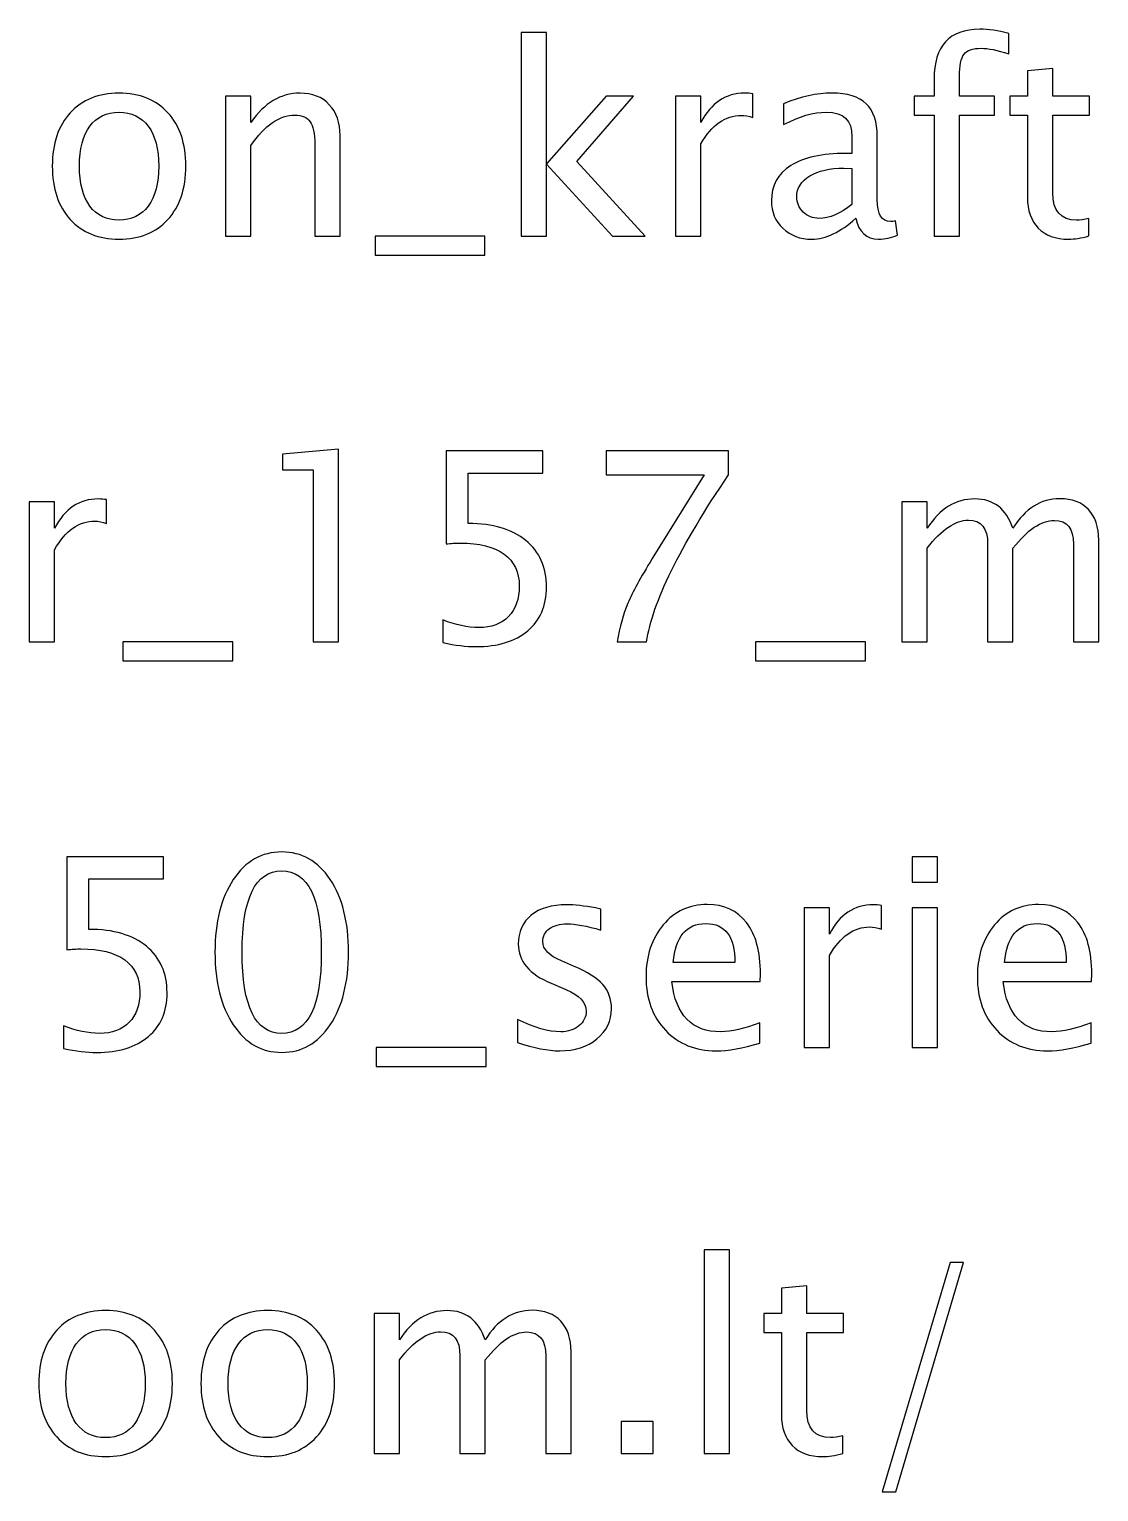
# Model space of a CAD drawing. Header units: centimetres. Extents: x -50 to 50, y -51 to 59.
# Drawn here: x 34.31 to 39.46, y 43.13 to 50.16 of the extents above; entities that cross this region are included whole.
import ezdxf

# ---------------------------------------------------------------- set-up
doc = ezdxf.new("R2010")
doc.units = ezdxf.units.CM
doc.header["$MEASUREMENT"] = 0
doc.layers.add('Layer 1', color=7, linetype='Continuous')

msp = doc.modelspace()

# ---------------------------------------------------------------- linework, layer by layer
at = {"layer": 'Layer 1'}
for points, knots in [([(36.68121, 49.17044), (36.68121, 49.17044), (36.68121, 50.14961), (36.68121, 50.14961), (36.68121, 50.14961), (36.68121, 50.14961), (36.80313, 50.14961), (36.80313, 50.14961), (36.80313, 50.14961), (36.80313, 50.14961), (36.80313, 49.51694), (36.80313, 49.51694), (36.80313, 49.51694), (36.80313, 49.51694), (37.08888, 49.84354), (37.08888, 49.84354), (37.08888, 49.84354), (37.08888, 49.84354), (37.22054, 49.84354), (37.22054, 49.84354), (37.22054, 49.84354), (37.22054, 49.84354), (36.94749, 49.52943), (36.94749, 49.52943), (36.94749, 49.52943), (36.94749, 49.52943), (37.27769, 49.17044), (37.27769, 49.17044), (37.27769, 49.17044), (37.27769, 49.17044), (37.12063, 49.17044), (37.12063, 49.17044), (37.12063, 49.17044), (37.12063, 49.17044), (36.80313, 49.51567), (36.80313, 49.51567), (36.80313, 49.51567), (36.80313, 49.51567), (36.80313, 49.17044), (36.80313, 49.17044), (36.80313, 49.17044), (36.80313, 49.17044), (36.68121, 49.17044), (36.68121, 49.17044)], [0, 0, 0, 0, 0.0833333, 0.0833333, 0.0833333, 0.0833333, 0.1666667, 0.1666667, 0.1666667, 0.1666667, 0.25, 0.25, 0.25, 0.25, 0.3333333, 0.3333333, 0.3333333, 0.3333333, 0.4166667, 0.4166667, 0.4166667, 0.4166667, 0.5, 0.5, 0.5, 0.5, 0.5833333, 0.5833333, 0.5833333, 0.5833333, 0.6666667, 0.6666667, 0.6666667, 0.6666667, 0.75, 0.75, 0.75, 0.75, 0.8333333, 0.8333333, 0.8333333, 0.8333333, 1, 1, 1, 1]), ([(38.66728, 49.17044), (38.66728, 49.17044), (38.66728, 49.7521), (38.66728, 49.7521), (38.66728, 49.7521), (38.66728, 49.7521), (38.57182, 49.7521), (38.57182, 49.7521), (38.57182, 49.7521), (38.57182, 49.7521), (38.57182, 49.84354), (38.57182, 49.84354), (38.57182, 49.84354), (38.57182, 49.84354), (38.66728, 49.84354), (38.66728, 49.84354), (38.66728, 49.84354), (38.66728, 49.84354), (38.66728, 49.92419), (38.66728, 49.92419), (38.66728, 49.92419), (38.66728, 50.08463), (38.74052, 50.16485), (38.88699, 50.16485), (38.88699, 50.16485), (38.92805, 50.16485), (38.97462, 50.15808), (39.02669, 50.14453), (39.02669, 50.14453), (39.02669, 50.14453), (39.02669, 50.04674), (39.02669, 50.04674), (39.02669, 50.04674), (38.97145, 50.06452), (38.92721, 50.07341), (38.89398, 50.07341), (38.89398, 50.07341), (38.85355, 50.07341), (38.82603, 50.06389), (38.81143, 50.04462), (38.81143, 50.04462), (38.79661, 50.02536), (38.7892, 49.98959), (38.7892, 49.93731), (38.7892, 49.93731), (38.7892, 49.93731), (38.7892, 49.84354), (38.7892, 49.84354), (38.7892, 49.84354), (38.7892, 49.84354), (38.95832, 49.84354), (38.95832, 49.84354), (38.95832, 49.84354), (38.95832, 49.84354), (38.95832, 49.7521), (38.95832, 49.7521), (38.95832, 49.7521), (38.95832, 49.7521), (38.7892, 49.7521), (38.7892, 49.7521), (38.7892, 49.7521), (38.7892, 49.7521), (38.7892, 49.17044), (38.7892, 49.17044), (38.7892, 49.17044), (38.7892, 49.17044), (38.66728, 49.17044), (38.66728, 49.17044)], [0, 0, 0, 0, 0.0555556, 0.0555556, 0.0555556, 0.0555556, 0.1111111, 0.1111111, 0.1111111, 0.1111111, 0.1666667, 0.1666667, 0.1666667, 0.1666667, 0.2222222, 0.2222222, 0.2222222, 0.2222222, 0.2777778, 0.2777778, 0.2777778, 0.2777778, 0.3333333, 0.3333333, 0.3333333, 0.3333333, 0.3888889, 0.3888889, 0.3888889, 0.3888889, 0.4444444, 0.4444444, 0.4444444, 0.4444444, 0.5, 0.5, 0.5, 0.5, 0.5555556, 0.5555556, 0.5555556, 0.5555556, 0.6111111, 0.6111111, 0.6111111, 0.6111111, 0.6666667, 0.6666667, 0.6666667, 0.6666667, 0.7222222, 0.7222222, 0.7222222, 0.7222222, 0.7777778, 0.7777778, 0.7777778, 0.7777778, 0.8333333, 0.8333333, 0.8333333, 0.8333333, 0.8888889, 0.8888889, 0.8888889, 0.8888889, 1, 1, 1, 1]), ([(39.41235, 49.17065), (39.37467, 49.16028), (39.34187, 49.1552), (39.31414, 49.1552), (39.31414, 49.1552), (39.25191, 49.1552), (39.20344, 49.17298), (39.16872, 49.20854), (39.16872, 49.20854), (39.1338, 49.2441), (39.11644, 49.29342), (39.11644, 49.35671), (39.11644, 49.35671), (39.11644, 49.35671), (39.11644, 49.7521), (39.11644, 49.7521), (39.11644, 49.7521), (39.11644, 49.7521), (39.0322, 49.7521), (39.0322, 49.7521), (39.0322, 49.7521), (39.0322, 49.7521), (39.0322, 49.84354), (39.0322, 49.84354), (39.0322, 49.84354), (39.0322, 49.84354), (39.11644, 49.84354), (39.11644, 49.84354), (39.11644, 49.84354), (39.11644, 49.84354), (39.11644, 49.96525), (39.11644, 49.96525), (39.11644, 49.96525), (39.11644, 49.96525), (39.23836, 49.97689), (39.23836, 49.97689), (39.23836, 49.97689), (39.23836, 49.97689), (39.23836, 49.84354), (39.23836, 49.84354), (39.23836, 49.84354), (39.23836, 49.84354), (39.41489, 49.84354), (39.41489, 49.84354), (39.41489, 49.84354), (39.41489, 49.84354), (39.41489, 49.7521), (39.41489, 49.7521), (39.41489, 49.7521), (39.41489, 49.7521), (39.23836, 49.7521), (39.23836, 49.7521), (39.23836, 49.7521), (39.23836, 49.7521), (39.23836, 49.37872), (39.23836, 49.37872), (39.23836, 49.37872), (39.23836, 49.29067), (39.27667, 49.24664), (39.35308, 49.24664), (39.35308, 49.24664), (39.36938, 49.24664), (39.38907, 49.24939), (39.41235, 49.25468), (39.41235, 49.25468), (39.41235, 49.25468), (39.41235, 49.17065), (39.41235, 49.17065)], [0, 0, 0, 0, 0.0555556, 0.0555556, 0.0555556, 0.0555556, 0.1111111, 0.1111111, 0.1111111, 0.1111111, 0.1666667, 0.1666667, 0.1666667, 0.1666667, 0.2222222, 0.2222222, 0.2222222, 0.2222222, 0.2777778, 0.2777778, 0.2777778, 0.2777778, 0.3333333, 0.3333333, 0.3333333, 0.3333333, 0.3888889, 0.3888889, 0.3888889, 0.3888889, 0.4444444, 0.4444444, 0.4444444, 0.4444444, 0.5, 0.5, 0.5, 0.5, 0.5555556, 0.5555556, 0.5555556, 0.5555556, 0.6111111, 0.6111111, 0.6111111, 0.6111111, 0.6666667, 0.6666667, 0.6666667, 0.6666667, 0.7222222, 0.7222222, 0.7222222, 0.7222222, 0.7777778, 0.7777778, 0.7777778, 0.7777778, 0.8333333, 0.8333333, 0.8333333, 0.8333333, 0.8888889, 0.8888889, 0.8888889, 0.8888889, 1, 1, 1, 1]), ([(34.74573, 49.1552), (34.64688, 49.1552), (34.56857, 49.18674), (34.51099, 49.24982), (34.51099, 49.24982), (34.45321, 49.31289), (34.42442, 49.39862), (34.42442, 49.50678), (34.42442, 49.50678), (34.42442, 49.61473), (34.45321, 49.70024), (34.51099, 49.76311), (34.51099, 49.76311), (34.56857, 49.82597), (34.64688, 49.85751), (34.74573, 49.85751), (34.74573, 49.85751), (34.84458, 49.85751), (34.9229, 49.82597), (34.98047, 49.76311), (34.98047, 49.76311), (35.03825, 49.70024), (35.06704, 49.61473), (35.06704, 49.50678), (35.06704, 49.50678), (35.06704, 49.39862), (35.03825, 49.31289), (34.98047, 49.24982), (34.98047, 49.24982), (34.9229, 49.18674), (34.84458, 49.1552), (34.74573, 49.1552)], [0, 0, 0, 0, 0.1111111, 0.1111111, 0.1111111, 0.1111111, 0.2222222, 0.2222222, 0.2222222, 0.2222222, 0.3333333, 0.3333333, 0.3333333, 0.3333333, 0.4444444, 0.4444444, 0.4444444, 0.4444444, 0.5555556, 0.5555556, 0.5555556, 0.5555556, 0.6666667, 0.6666667, 0.6666667, 0.6666667, 0.7777778, 0.7777778, 0.7777778, 0.7777778, 1, 1, 1, 1]), ([(35.25796, 49.17044), (35.25796, 49.17044), (35.25796, 49.84354), (35.25796, 49.84354), (35.25796, 49.84354), (35.25796, 49.84354), (35.37988, 49.84354), (35.37988, 49.84354), (35.37988, 49.84354), (35.37988, 49.84354), (35.37988, 49.71633), (35.37988, 49.71633), (35.37988, 49.71633), (35.44444, 49.81052), (35.5236, 49.85751), (35.61716, 49.85751), (35.61716, 49.85751), (35.676, 49.85751), (35.72278, 49.8391), (35.75728, 49.80205), (35.75728, 49.80205), (35.79178, 49.76522), (35.80914, 49.71548), (35.80914, 49.65325), (35.80914, 49.65325), (35.80914, 49.65325), (35.80914, 49.17044), (35.80914, 49.17044), (35.80914, 49.17044), (35.80914, 49.17044), (35.68722, 49.17044), (35.68722, 49.17044), (35.68722, 49.17044), (35.68722, 49.17044), (35.68722, 49.61346), (35.68722, 49.61346), (35.68722, 49.61346), (35.68722, 49.66341), (35.67981, 49.69897), (35.66521, 49.72014), (35.66521, 49.72014), (35.65039, 49.74152), (35.62605, 49.7521), (35.59197, 49.7521), (35.59197, 49.7521), (35.51704, 49.7521), (35.44634, 49.70321), (35.37988, 49.60542), (35.37988, 49.60542), (35.37988, 49.60542), (35.37988, 49.17044), (35.37988, 49.17044), (35.37988, 49.17044), (35.37988, 49.17044), (35.25796, 49.17044), (35.25796, 49.17044)], [0, 0, 0, 0, 0.0666667, 0.0666667, 0.0666667, 0.0666667, 0.1333333, 0.1333333, 0.1333333, 0.1333333, 0.2, 0.2, 0.2, 0.2, 0.2666667, 0.2666667, 0.2666667, 0.2666667, 0.3333333, 0.3333333, 0.3333333, 0.3333333, 0.4, 0.4, 0.4, 0.4, 0.4666667, 0.4666667, 0.4666667, 0.4666667, 0.5333333, 0.5333333, 0.5333333, 0.5333333, 0.6, 0.6, 0.6, 0.6, 0.6666667, 0.6666667, 0.6666667, 0.6666667, 0.7333333, 0.7333333, 0.7333333, 0.7333333, 0.8, 0.8, 0.8, 0.8, 0.8666667, 0.8666667, 0.8666667, 0.8666667, 1, 1, 1, 1]), ([(37.42353, 49.17044), (37.42353, 49.17044), (37.42353, 49.84354), (37.42353, 49.84354), (37.42353, 49.84354), (37.42353, 49.84354), (37.54545, 49.84354), (37.54545, 49.84354), (37.54545, 49.84354), (37.54545, 49.84354), (37.54545, 49.71633), (37.54545, 49.71633), (37.54545, 49.71633), (37.59392, 49.81052), (37.6642, 49.85751), (37.75648, 49.85751), (37.75648, 49.85751), (37.76897, 49.85751), (37.78209, 49.85645), (37.79564, 49.85434), (37.79564, 49.85434), (37.79564, 49.85434), (37.79564, 49.74025), (37.79564, 49.74025), (37.79564, 49.74025), (37.77447, 49.74723), (37.75585, 49.75083), (37.73976, 49.75083), (37.73976, 49.75083), (37.66229, 49.75083), (37.59752, 49.70511), (37.54545, 49.61346), (37.54545, 49.61346), (37.54545, 49.61346), (37.54545, 49.17044), (37.54545, 49.17044), (37.54545, 49.17044), (37.54545, 49.17044), (37.42353, 49.17044), (37.42353, 49.17044)], [0, 0, 0, 0, 0.0909091, 0.0909091, 0.0909091, 0.0909091, 0.1818182, 0.1818182, 0.1818182, 0.1818182, 0.2727273, 0.2727273, 0.2727273, 0.2727273, 0.3636364, 0.3636364, 0.3636364, 0.3636364, 0.4545455, 0.4545455, 0.4545455, 0.4545455, 0.5454545, 0.5454545, 0.5454545, 0.5454545, 0.6363636, 0.6363636, 0.6363636, 0.6363636, 0.7272727, 0.7272727, 0.7272727, 0.7272727, 0.8181818, 0.8181818, 0.8181818, 0.8181818, 1, 1, 1, 1]), ([(38.29009, 49.25617), (38.21686, 49.18886), (38.14637, 49.1552), (38.07864, 49.1552), (38.07864, 49.1552), (38.02297, 49.1552), (37.97661, 49.17256), (37.94, 49.20748), (37.94, 49.20748), (37.90317, 49.24241), (37.88475, 49.28643), (37.88475, 49.33956), (37.88475, 49.33956), (37.88475, 49.41301), (37.91565, 49.46953), (37.97746, 49.5089), (37.97746, 49.5089), (38.03927, 49.54827), (38.12796, 49.56795), (38.24353, 49.56795), (38.24353, 49.56795), (38.24353, 49.56795), (38.2721, 49.56795), (38.2721, 49.56795), (38.2721, 49.56795), (38.2721, 49.56795), (38.2721, 49.64902), (38.2721, 49.64902), (38.2721, 49.64902), (38.2721, 49.72712), (38.23146, 49.76607), (38.14997, 49.76607), (38.14997, 49.76607), (38.08689, 49.76607), (38.01789, 49.74617), (37.94317, 49.70638), (37.94317, 49.70638), (37.94317, 49.70638), (37.94317, 49.80671), (37.94317, 49.80671), (37.94317, 49.80671), (38.0253, 49.84058), (38.10277, 49.85751), (38.17537, 49.85751), (38.17537, 49.85751), (38.25009, 49.85751), (38.30533, 49.84058), (38.34068, 49.8065), (38.34068, 49.8065), (38.37624, 49.77242), (38.39402, 49.71993), (38.39402, 49.64902), (38.39402, 49.64902), (38.39402, 49.64902), (38.39402, 49.34485), (38.39402, 49.34485), (38.39402, 49.34485), (38.39402, 49.27522), (38.4154, 49.24029), (38.45837, 49.24029), (38.45837, 49.24029), (38.46366, 49.24029), (38.47149, 49.24114), (38.48186, 49.24283), (38.48186, 49.24283), (38.48186, 49.24283), (38.49054, 49.1751), (38.49054, 49.1751), (38.49054, 49.1751), (38.46281, 49.16176), (38.43233, 49.1552), (38.39889, 49.1552), (38.39889, 49.1552), (38.34195, 49.1552), (38.30576, 49.18886), (38.29009, 49.25617)], [0, 0, 0, 0, 0.05, 0.05, 0.05, 0.05, 0.1, 0.1, 0.1, 0.1, 0.15, 0.15, 0.15, 0.15, 0.2, 0.2, 0.2, 0.2, 0.25, 0.25, 0.25, 0.25, 0.3, 0.3, 0.3, 0.3, 0.35, 0.35, 0.35, 0.35, 0.4, 0.4, 0.4, 0.4, 0.45, 0.45, 0.45, 0.45, 0.5, 0.5, 0.5, 0.5, 0.55, 0.55, 0.55, 0.55, 0.6, 0.6, 0.6, 0.6, 0.65, 0.65, 0.65, 0.65, 0.7, 0.7, 0.7, 0.7, 0.75, 0.75, 0.75, 0.75, 0.8, 0.8, 0.8, 0.8, 0.85, 0.85, 0.85, 0.85, 0.9, 0.9, 0.9, 0.9, 1, 1, 1, 1]), ([(34.74552, 49.24664), (34.80584, 49.24664), (34.85283, 49.26929), (34.88628, 49.3148), (34.88628, 49.3148), (34.91951, 49.36009), (34.93623, 49.42423), (34.93623, 49.50678), (34.93623, 49.50678), (34.93623, 49.58912), (34.91951, 49.65304), (34.88628, 49.69834), (34.88628, 49.69834), (34.85283, 49.74342), (34.80584, 49.76607), (34.74552, 49.76607), (34.74552, 49.76607), (34.68498, 49.76607), (34.63799, 49.74342), (34.60497, 49.69834), (34.60497, 49.69834), (34.57174, 49.65304), (34.55523, 49.58912), (34.55523, 49.50678), (34.55523, 49.50678), (34.55523, 49.42423), (34.57174, 49.36009), (34.60497, 49.3148), (34.60497, 49.3148), (34.63799, 49.26929), (34.68498, 49.24664), (34.74552, 49.24664)], [0, 0, 0, 0, 0.1111111, 0.1111111, 0.1111111, 0.1111111, 0.2222222, 0.2222222, 0.2222222, 0.2222222, 0.3333333, 0.3333333, 0.3333333, 0.3333333, 0.4444444, 0.4444444, 0.4444444, 0.4444444, 0.5555556, 0.5555556, 0.5555556, 0.5555556, 0.6666667, 0.6666667, 0.6666667, 0.6666667, 0.7777778, 0.7777778, 0.7777778, 0.7777778, 1, 1, 1, 1]), ([(38.2721, 49.32263), (38.2721, 49.32263), (38.2721, 49.49556), (38.2721, 49.49556), (38.2721, 49.49556), (38.2721, 49.49556), (38.23294, 49.49683), (38.23294, 49.49683), (38.23294, 49.49683), (38.16521, 49.49683), (38.1106, 49.48434), (38.0689, 49.45937), (38.0689, 49.45937), (38.02741, 49.43418), (38.00667, 49.40095), (38.00667, 49.35946), (38.00667, 49.35946), (38.00667, 49.33046), (38.01704, 49.30591), (38.03757, 49.2858), (38.03757, 49.2858), (38.05832, 49.26569), (38.08351, 49.25553), (38.11335, 49.25553), (38.11335, 49.25553), (38.16415, 49.25553), (38.21707, 49.27797), (38.2721, 49.32263)], [0, 0, 0, 0, 0.125, 0.125, 0.125, 0.125, 0.25, 0.25, 0.25, 0.25, 0.375, 0.375, 0.375, 0.375, 0.5, 0.5, 0.5, 0.5, 0.625, 0.625, 0.625, 0.625, 0.75, 0.75, 0.75, 0.75, 1, 1, 1, 1]), ([(35.97763, 49.079), (35.97763, 49.079), (35.97763, 49.17044), (35.97763, 49.17044), (35.97763, 49.17044), (35.97763, 49.17044), (36.50595, 49.17044), (36.50595, 49.17044), (36.50595, 49.17044), (36.50595, 49.17044), (36.50595, 49.079), (36.50595, 49.079), (36.50595, 49.079), (36.50595, 49.079), (35.97763, 49.079), (35.97763, 49.079)], [0, 0, 0, 0, 0.2, 0.2, 0.2, 0.2, 0.4, 0.4, 0.4, 0.4, 0.6, 0.6, 0.6, 0.6, 1, 1, 1, 1]), ([(35.67888, 47.21887), (35.67888, 47.21887), (35.67888, 48.04564), (35.67888, 48.04564), (35.67888, 48.04564), (35.67888, 48.04564), (35.53283, 48.04564), (35.53283, 48.04564), (35.53283, 48.04564), (35.53283, 48.04564), (35.53283, 48.12184), (35.53283, 48.12184), (35.53283, 48.12184), (35.53283, 48.12184), (35.8008, 48.1447), (35.8008, 48.1447), (35.8008, 48.1447), (35.8008, 48.1447), (35.8008, 47.21887), (35.8008, 47.21887), (35.8008, 47.21887), (35.8008, 47.21887), (35.67888, 47.21887), (35.67888, 47.21887)], [0, 0, 0, 0, 0.1428571, 0.1428571, 0.1428571, 0.1428571, 0.2857143, 0.2857143, 0.2857143, 0.2857143, 0.4285714, 0.4285714, 0.4285714, 0.4285714, 0.5714286, 0.5714286, 0.5714286, 0.5714286, 0.7142857, 0.7142857, 0.7142857, 0.7142857, 1, 1, 1, 1]), ([(36.30414, 47.21506), (36.30414, 47.21506), (36.30414, 47.32428), (36.30414, 47.32428), (36.30414, 47.32428), (36.36489, 47.29973), (36.42246, 47.28745), (36.4775, 47.28745), (36.4775, 47.28745), (36.53761, 47.28745), (36.58502, 47.30523), (36.61952, 47.34079), (36.61952, 47.34079), (36.65403, 47.37635), (36.67117, 47.42525), (36.67117, 47.48748), (36.67117, 47.48748), (36.67117, 47.55436), (36.64683, 47.60559), (36.59815, 47.64093), (36.59815, 47.64093), (36.54946, 47.67628), (36.47898, 47.69385), (36.3869, 47.69385), (36.3869, 47.69385), (36.36552, 47.69385), (36.34288, 47.69237), (36.31938, 47.68941), (36.31938, 47.68941), (36.31938, 47.68941), (36.31938, 48.13708), (36.31938, 48.13708), (36.31938, 48.13708), (36.31938, 48.13708), (36.7842, 48.13708), (36.7842, 48.13708), (36.7842, 48.13708), (36.7842, 48.13708), (36.7842, 48.0304), (36.7842, 48.0304), (36.7842, 48.0304), (36.7842, 48.0304), (36.42606, 48.0304), (36.42606, 48.0304), (36.42606, 48.0304), (36.42606, 48.0304), (36.42606, 47.78783), (36.42606, 47.78783), (36.42606, 47.78783), (36.54417, 47.78783), (36.63625, 47.76074), (36.7025, 47.70655), (36.7025, 47.70655), (36.76875, 47.65258), (36.80198, 47.57765), (36.80198, 47.48176), (36.80198, 47.48176), (36.80198, 47.39244), (36.77192, 47.32259), (36.71181, 47.272), (36.71181, 47.272), (36.6517, 47.22141), (36.56872, 47.19601), (36.46289, 47.19601), (36.46289, 47.19601), (36.41569, 47.19601), (36.36277, 47.20236), (36.30414, 47.21506)], [0, 0, 0, 0, 0.0555556, 0.0555556, 0.0555556, 0.0555556, 0.1111111, 0.1111111, 0.1111111, 0.1111111, 0.1666667, 0.1666667, 0.1666667, 0.1666667, 0.2222222, 0.2222222, 0.2222222, 0.2222222, 0.2777778, 0.2777778, 0.2777778, 0.2777778, 0.3333333, 0.3333333, 0.3333333, 0.3333333, 0.3888889, 0.3888889, 0.3888889, 0.3888889, 0.4444444, 0.4444444, 0.4444444, 0.4444444, 0.5, 0.5, 0.5, 0.5, 0.5555556, 0.5555556, 0.5555556, 0.5555556, 0.6111111, 0.6111111, 0.6111111, 0.6111111, 0.6666667, 0.6666667, 0.6666667, 0.6666667, 0.7222222, 0.7222222, 0.7222222, 0.7222222, 0.7777778, 0.7777778, 0.7777778, 0.7777778, 0.8333333, 0.8333333, 0.8333333, 0.8333333, 0.8888889, 0.8888889, 0.8888889, 0.8888889, 1, 1, 1, 1]), ([(37.14276, 47.21887), (37.15461, 47.29041), (37.17176, 47.35243), (37.19377, 47.4045), (37.19377, 47.4045), (37.21579, 47.45657), (37.25494, 47.52833), (37.31082, 47.61934), (37.31082, 47.61934), (37.31082, 47.61934), (37.56059, 48.02278), (37.56059, 48.02278), (37.56059, 48.02278), (37.56059, 48.02278), (37.08942, 48.02278), (37.08942, 48.02278), (37.08942, 48.02278), (37.08942, 48.02278), (37.08942, 48.13708), (37.08942, 48.13708), (37.08942, 48.13708), (37.08942, 48.13708), (37.6787, 48.13708), (37.6787, 48.13708), (37.6787, 48.13708), (37.6787, 48.13708), (37.6787, 48.02278), (37.6787, 48.02278), (37.6787, 48.02278), (37.44354, 47.67565), (37.31188, 47.40768), (37.28373, 47.21887), (37.28373, 47.21887), (37.28373, 47.21887), (37.14276, 47.21887), (37.14276, 47.21887)], [0, 0, 0, 0, 0.1, 0.1, 0.1, 0.1, 0.2, 0.2, 0.2, 0.2, 0.3, 0.3, 0.3, 0.3, 0.4, 0.4, 0.4, 0.4, 0.5, 0.5, 0.5, 0.5, 0.6, 0.6, 0.6, 0.6, 0.7, 0.7, 0.7, 0.7, 0.8, 0.8, 0.8, 0.8, 1, 1, 1, 1]), ([(34.31342, 47.21887), (34.31342, 47.21887), (34.31342, 47.89197), (34.31342, 47.89197), (34.31342, 47.89197), (34.31342, 47.89197), (34.43534, 47.89197), (34.43534, 47.89197), (34.43534, 47.89197), (34.43534, 47.89197), (34.43534, 47.76476), (34.43534, 47.76476), (34.43534, 47.76476), (34.48381, 47.85895), (34.55409, 47.90594), (34.64637, 47.90594), (34.64637, 47.90594), (34.65886, 47.90594), (34.67198, 47.90488), (34.68553, 47.90277), (34.68553, 47.90277), (34.68553, 47.90277), (34.68553, 47.78868), (34.68553, 47.78868), (34.68553, 47.78868), (34.66436, 47.79566), (34.64574, 47.79926), (34.62965, 47.79926), (34.62965, 47.79926), (34.55218, 47.79926), (34.48741, 47.75354), (34.43534, 47.66189), (34.43534, 47.66189), (34.43534, 47.66189), (34.43534, 47.21887), (34.43534, 47.21887), (34.43534, 47.21887), (34.43534, 47.21887), (34.31342, 47.21887), (34.31342, 47.21887)], [0, 0, 0, 0, 0.0909091, 0.0909091, 0.0909091, 0.0909091, 0.1818182, 0.1818182, 0.1818182, 0.1818182, 0.2727273, 0.2727273, 0.2727273, 0.2727273, 0.3636364, 0.3636364, 0.3636364, 0.3636364, 0.4545455, 0.4545455, 0.4545455, 0.4545455, 0.5454545, 0.5454545, 0.5454545, 0.5454545, 0.6363636, 0.6363636, 0.6363636, 0.6363636, 0.7272727, 0.7272727, 0.7272727, 0.7272727, 0.8181818, 0.8181818, 0.8181818, 0.8181818, 1, 1, 1, 1]), ([(38.51224, 47.21887), (38.51224, 47.21887), (38.51224, 47.89197), (38.51224, 47.89197), (38.51224, 47.89197), (38.51224, 47.89197), (38.63416, 47.89197), (38.63416, 47.89197), (38.63416, 47.89197), (38.63416, 47.89197), (38.63416, 47.76476), (38.63416, 47.76476), (38.63416, 47.76476), (38.69364, 47.85895), (38.76984, 47.90594), (38.86318, 47.90594), (38.86318, 47.90594), (38.95314, 47.90594), (39.01431, 47.85895), (39.04691, 47.76476), (39.04691, 47.76476), (39.1047, 47.8598), (39.18005, 47.90721), (39.27255, 47.90721), (39.27255, 47.90721), (39.3316, 47.90721), (39.37753, 47.88985), (39.41034, 47.85493), (39.41034, 47.85493), (39.44315, 47.82), (39.45966, 47.77111), (39.45966, 47.70824), (39.45966, 47.70824), (39.45966, 47.70824), (39.45966, 47.21887), (39.45966, 47.21887), (39.45966, 47.21887), (39.45966, 47.21887), (39.33774, 47.21887), (39.33774, 47.21887), (39.33774, 47.21887), (39.33774, 47.21887), (39.33774, 47.68814), (39.33774, 47.68814), (39.33774, 47.68814), (39.33774, 47.76476), (39.30726, 47.80307), (39.2463, 47.80307), (39.2463, 47.80307), (39.18301, 47.80307), (39.11655, 47.75841), (39.04691, 47.66887), (39.04691, 47.66887), (39.04691, 47.66887), (39.04691, 47.21887), (39.04691, 47.21887), (39.04691, 47.21887), (39.04691, 47.21887), (38.92499, 47.21887), (38.92499, 47.21887), (38.92499, 47.21887), (38.92499, 47.21887), (38.92499, 47.68856), (38.92499, 47.68856), (38.92499, 47.68856), (38.92499, 47.76582), (38.89409, 47.80434), (38.83207, 47.80434), (38.83207, 47.80434), (38.77047, 47.80434), (38.70443, 47.75947), (38.63416, 47.66951), (38.63416, 47.66951), (38.63416, 47.66951), (38.63416, 47.21887), (38.63416, 47.21887), (38.63416, 47.21887), (38.63416, 47.21887), (38.51224, 47.21887), (38.51224, 47.21887)], [0, 0, 0, 0, 0.047619, 0.047619, 0.047619, 0.047619, 0.0952381, 0.0952381, 0.0952381, 0.0952381, 0.1428571, 0.1428571, 0.1428571, 0.1428571, 0.1904762, 0.1904762, 0.1904762, 0.1904762, 0.2380952, 0.2380952, 0.2380952, 0.2380952, 0.2857143, 0.2857143, 0.2857143, 0.2857143, 0.3333333, 0.3333333, 0.3333333, 0.3333333, 0.3809524, 0.3809524, 0.3809524, 0.3809524, 0.4285714, 0.4285714, 0.4285714, 0.4285714, 0.4761905, 0.4761905, 0.4761905, 0.4761905, 0.5238095, 0.5238095, 0.5238095, 0.5238095, 0.5714286, 0.5714286, 0.5714286, 0.5714286, 0.6190476, 0.6190476, 0.6190476, 0.6190476, 0.6666667, 0.6666667, 0.6666667, 0.6666667, 0.7142857, 0.7142857, 0.7142857, 0.7142857, 0.7619048, 0.7619048, 0.7619048, 0.7619048, 0.8095238, 0.8095238, 0.8095238, 0.8095238, 0.8571429, 0.8571429, 0.8571429, 0.8571429, 0.9047619, 0.9047619, 0.9047619, 0.9047619, 1, 1, 1, 1]), ([(34.76448, 47.12743), (34.76448, 47.12743), (34.76448, 47.21887), (34.76448, 47.21887), (34.76448, 47.21887), (34.76448, 47.21887), (35.2928, 47.21887), (35.2928, 47.21887), (35.2928, 47.21887), (35.2928, 47.21887), (35.2928, 47.12743), (35.2928, 47.12743), (35.2928, 47.12743), (35.2928, 47.12743), (34.76448, 47.12743), (34.76448, 47.12743)], [0, 0, 0, 0, 0.2, 0.2, 0.2, 0.2, 0.4, 0.4, 0.4, 0.4, 0.6, 0.6, 0.6, 0.6, 1, 1, 1, 1]), ([(37.80866, 47.12743), (37.80866, 47.12743), (37.80866, 47.21887), (37.80866, 47.21887), (37.80866, 47.21887), (37.80866, 47.21887), (38.33698, 47.21887), (38.33698, 47.21887), (38.33698, 47.21887), (38.33698, 47.21887), (38.33698, 47.12743), (38.33698, 47.12743), (38.33698, 47.12743), (38.33698, 47.12743), (37.80866, 47.12743), (37.80866, 47.12743)], [0, 0, 0, 0, 0.2, 0.2, 0.2, 0.2, 0.4, 0.4, 0.4, 0.4, 0.6, 0.6, 0.6, 0.6, 1, 1, 1, 1]), ([(34.47885, 45.26349), (34.47885, 45.26349), (34.47885, 45.37271), (34.47885, 45.37271), (34.47885, 45.37271), (34.5396, 45.34816), (34.59717, 45.33588), (34.65221, 45.33588), (34.65221, 45.33588), (34.71232, 45.33588), (34.75973, 45.35366), (34.79423, 45.38922), (34.79423, 45.38922), (34.82874, 45.42478), (34.84588, 45.47368), (34.84588, 45.53591), (34.84588, 45.53591), (34.84588, 45.60279), (34.82154, 45.65402), (34.77286, 45.68936), (34.77286, 45.68936), (34.72417, 45.72471), (34.65369, 45.74228), (34.56161, 45.74228), (34.56161, 45.74228), (34.54023, 45.74228), (34.51759, 45.7408), (34.49409, 45.73784), (34.49409, 45.73784), (34.49409, 45.73784), (34.49409, 46.18551), (34.49409, 46.18551), (34.49409, 46.18551), (34.49409, 46.18551), (34.95891, 46.18551), (34.95891, 46.18551), (34.95891, 46.18551), (34.95891, 46.18551), (34.95891, 46.07883), (34.95891, 46.07883), (34.95891, 46.07883), (34.95891, 46.07883), (34.60077, 46.07883), (34.60077, 46.07883), (34.60077, 46.07883), (34.60077, 46.07883), (34.60077, 45.83626), (34.60077, 45.83626), (34.60077, 45.83626), (34.71888, 45.83626), (34.81096, 45.80917), (34.87721, 45.75498), (34.87721, 45.75498), (34.94346, 45.70101), (34.97669, 45.62608), (34.97669, 45.53019), (34.97669, 45.53019), (34.97669, 45.44087), (34.94663, 45.37102), (34.88652, 45.32043), (34.88652, 45.32043), (34.82641, 45.26984), (34.74343, 45.24444), (34.6376, 45.24444), (34.6376, 45.24444), (34.5904, 45.24444), (34.53748, 45.25079), (34.47885, 45.26349)], [0, 0, 0, 0, 0.0555556, 0.0555556, 0.0555556, 0.0555556, 0.1111111, 0.1111111, 0.1111111, 0.1111111, 0.1666667, 0.1666667, 0.1666667, 0.1666667, 0.2222222, 0.2222222, 0.2222222, 0.2222222, 0.2777778, 0.2777778, 0.2777778, 0.2777778, 0.3333333, 0.3333333, 0.3333333, 0.3333333, 0.3888889, 0.3888889, 0.3888889, 0.3888889, 0.4444444, 0.4444444, 0.4444444, 0.4444444, 0.5, 0.5, 0.5, 0.5, 0.5555556, 0.5555556, 0.5555556, 0.5555556, 0.6111111, 0.6111111, 0.6111111, 0.6111111, 0.6666667, 0.6666667, 0.6666667, 0.6666667, 0.7222222, 0.7222222, 0.7222222, 0.7222222, 0.7777778, 0.7777778, 0.7777778, 0.7777778, 0.8333333, 0.8333333, 0.8333333, 0.8333333, 0.8888889, 0.8888889, 0.8888889, 0.8888889, 1, 1, 1, 1]), ([(35.52829, 45.24444), (35.43198, 45.24444), (35.3543, 45.28868), (35.29546, 45.37694), (35.29546, 45.37694), (35.2364, 45.46521), (35.20698, 45.58163), (35.20698, 45.72641), (35.20698, 45.72641), (35.20698, 45.87119), (35.2364, 45.9876), (35.29546, 46.07587), (35.29546, 46.07587), (35.3543, 46.16413), (35.43198, 46.20837), (35.52829, 46.20837), (35.52829, 46.20837), (35.62502, 46.20837), (35.7027, 46.16434), (35.76155, 46.07629), (35.76155, 46.07629), (35.82018, 45.98824), (35.8496, 45.87161), (35.8496, 45.72641), (35.8496, 45.72641), (35.8496, 45.58163), (35.82018, 45.46521), (35.76155, 45.37694), (35.76155, 45.37694), (35.7027, 45.28868), (35.62502, 45.24444), (35.52829, 45.24444)], [0, 0, 0, 0, 0.1111111, 0.1111111, 0.1111111, 0.1111111, 0.2222222, 0.2222222, 0.2222222, 0.2222222, 0.3333333, 0.3333333, 0.3333333, 0.3333333, 0.4444444, 0.4444444, 0.4444444, 0.4444444, 0.5555556, 0.5555556, 0.5555556, 0.5555556, 0.6666667, 0.6666667, 0.6666667, 0.6666667, 0.7777778, 0.7777778, 0.7777778, 0.7777778, 1, 1, 1, 1]), ([(38.56168, 46.06359), (38.56168, 46.06359), (38.56168, 46.18551), (38.56168, 46.18551), (38.56168, 46.18551), (38.56168, 46.18551), (38.6836, 46.18551), (38.6836, 46.18551), (38.6836, 46.18551), (38.6836, 46.18551), (38.6836, 46.06359), (38.6836, 46.06359), (38.6836, 46.06359), (38.6836, 46.06359), (38.56168, 46.06359), (38.56168, 46.06359)], [0, 0, 0, 0, 0.2, 0.2, 0.2, 0.2, 0.4, 0.4, 0.4, 0.4, 0.6, 0.6, 0.6, 0.6, 1, 1, 1, 1]), ([(35.52808, 45.33588), (35.65529, 45.33588), (35.71879, 45.46606), (35.71879, 45.72641), (35.71879, 45.72641), (35.71879, 45.98676), (35.65529, 46.11693), (35.52808, 46.11693), (35.52808, 46.11693), (35.40129, 46.11693), (35.33779, 45.98676), (35.33779, 45.72641), (35.33779, 45.72641), (35.33779, 45.46606), (35.40129, 45.33588), (35.52808, 45.33588)], [0, 0, 0, 0, 0.2, 0.2, 0.2, 0.2, 0.4, 0.4, 0.4, 0.4, 0.6, 0.6, 0.6, 0.6, 1, 1, 1, 1]), ([(36.66282, 45.29143), (36.66282, 45.29143), (36.66282, 45.40319), (36.66282, 45.40319), (36.66282, 45.40319), (36.74262, 45.3634), (36.81183, 45.3435), (36.87089, 45.3435), (36.87089, 45.3435), (36.90603, 45.3435), (36.93524, 45.35303), (36.95831, 45.37208), (36.95831, 45.37208), (36.98138, 45.39091), (36.99302, 45.41462), (36.99302, 45.4432), (36.99302, 45.4432), (36.99302, 45.48489), (36.96064, 45.5194), (36.89587, 45.5467), (36.89587, 45.5467), (36.89587, 45.5467), (36.82453, 45.57697), (36.82453, 45.57697), (36.82453, 45.57697), (36.71934, 45.62057), (36.66663, 45.68365), (36.66663, 45.76556), (36.66663, 45.76556), (36.66663, 45.8242), (36.68737, 45.87034), (36.72886, 45.90399), (36.72886, 45.90399), (36.77035, 45.93765), (36.82729, 45.95437), (36.89946, 45.95437), (36.89946, 45.95437), (36.93693, 45.95437), (36.9835, 45.94929), (37.03874, 45.93892), (37.03874, 45.93892), (37.03874, 45.93892), (37.06414, 45.93405), (37.06414, 45.93405), (37.06414, 45.93405), (37.06414, 45.93405), (37.06414, 45.83245), (37.06414, 45.83245), (37.06414, 45.83245), (36.9962, 45.85277), (36.94201, 45.86293), (36.90158, 45.86293), (36.90158, 45.86293), (36.86602, 45.86293), (36.83787, 45.8551), (36.81649, 45.83965), (36.81649, 45.83965), (36.79532, 45.8242), (36.78474, 45.80345), (36.78474, 45.77742), (36.78474, 45.77742), (36.78474, 45.7408), (36.81437, 45.70968), (36.87385, 45.6845), (36.87385, 45.6845), (36.87385, 45.6845), (36.93248, 45.65973), (36.93248, 45.65973), (36.93248, 45.65973), (36.99895, 45.63179), (37.04594, 45.60216), (37.07345, 45.57104), (37.07345, 45.57104), (37.10118, 45.53993), (37.11494, 45.50098), (37.11494, 45.45441), (37.11494, 45.45441), (37.11494, 45.39536), (37.09166, 45.34689), (37.04488, 45.309), (37.04488, 45.309), (36.99831, 45.27111), (36.93862, 45.25206), (36.86602, 45.25206), (36.86602, 45.25206), (36.81014, 45.25206), (36.74262, 45.26518), (36.66282, 45.29143)], [0, 0, 0, 0, 0.0434783, 0.0434783, 0.0434783, 0.0434783, 0.0869565, 0.0869565, 0.0869565, 0.0869565, 0.1304348, 0.1304348, 0.1304348, 0.1304348, 0.173913, 0.173913, 0.173913, 0.173913, 0.2173913, 0.2173913, 0.2173913, 0.2173913, 0.2608696, 0.2608696, 0.2608696, 0.2608696, 0.3043478, 0.3043478, 0.3043478, 0.3043478, 0.3478261, 0.3478261, 0.3478261, 0.3478261, 0.3913043, 0.3913043, 0.3913043, 0.3913043, 0.4347826, 0.4347826, 0.4347826, 0.4347826, 0.4782609, 0.4782609, 0.4782609, 0.4782609, 0.5217391, 0.5217391, 0.5217391, 0.5217391, 0.5652174, 0.5652174, 0.5652174, 0.5652174, 0.6086957, 0.6086957, 0.6086957, 0.6086957, 0.6521739, 0.6521739, 0.6521739, 0.6521739, 0.6956522, 0.6956522, 0.6956522, 0.6956522, 0.7391304, 0.7391304, 0.7391304, 0.7391304, 0.7826087, 0.7826087, 0.7826087, 0.7826087, 0.826087, 0.826087, 0.826087, 0.826087, 0.8695652, 0.8695652, 0.8695652, 0.8695652, 0.9130435, 0.9130435, 0.9130435, 0.9130435, 1, 1, 1, 1]), ([(37.82847, 45.28889), (37.74656, 45.26434), (37.67649, 45.25206), (37.61807, 45.25206), (37.61807, 45.25206), (37.51838, 45.25206), (37.43731, 45.28508), (37.37487, 45.35091), (37.37487, 45.35091), (37.31243, 45.41674), (37.2811, 45.50204), (37.2811, 45.60703), (37.2811, 45.60703), (37.2811, 45.70884), (37.30862, 45.79245), (37.36386, 45.85785), (37.36386, 45.85785), (37.41911, 45.92304), (37.4898, 45.95564), (37.57595, 45.95564), (37.57595, 45.95564), (37.65744, 45.95564), (37.72052, 45.92664), (37.76497, 45.86865), (37.76497, 45.86865), (37.80942, 45.81065), (37.83165, 45.72852), (37.83165, 45.62205), (37.83165, 45.62205), (37.83165, 45.62205), (37.83101, 45.5848), (37.83101, 45.5848), (37.83101, 45.5848), (37.83101, 45.5848), (37.40556, 45.5848), (37.40556, 45.5848), (37.40556, 45.5848), (37.42334, 45.42393), (37.50187, 45.3435), (37.64093, 45.3435), (37.64093, 45.3435), (37.69195, 45.3435), (37.75439, 45.35789), (37.82847, 45.38668), (37.82847, 45.38668), (37.82847, 45.38668), (37.82847, 45.28889), (37.82847, 45.28889)], [0, 0, 0, 0, 0.0769231, 0.0769231, 0.0769231, 0.0769231, 0.1538462, 0.1538462, 0.1538462, 0.1538462, 0.2307692, 0.2307692, 0.2307692, 0.2307692, 0.3076923, 0.3076923, 0.3076923, 0.3076923, 0.3846154, 0.3846154, 0.3846154, 0.3846154, 0.4615385, 0.4615385, 0.4615385, 0.4615385, 0.5384615, 0.5384615, 0.5384615, 0.5384615, 0.6153846, 0.6153846, 0.6153846, 0.6153846, 0.6923077, 0.6923077, 0.6923077, 0.6923077, 0.7692308, 0.7692308, 0.7692308, 0.7692308, 0.8461538, 0.8461538, 0.8461538, 0.8461538, 1, 1, 1, 1]), ([(38.04204, 45.2673), (38.04204, 45.2673), (38.04204, 45.9404), (38.04204, 45.9404), (38.04204, 45.9404), (38.04204, 45.9404), (38.16396, 45.9404), (38.16396, 45.9404), (38.16396, 45.9404), (38.16396, 45.9404), (38.16396, 45.81319), (38.16396, 45.81319), (38.16396, 45.81319), (38.21243, 45.90738), (38.28271, 45.95437), (38.37499, 45.95437), (38.37499, 45.95437), (38.38748, 45.95437), (38.4006, 45.95331), (38.41415, 45.9512), (38.41415, 45.9512), (38.41415, 45.9512), (38.41415, 45.83711), (38.41415, 45.83711), (38.41415, 45.83711), (38.39298, 45.84409), (38.37436, 45.84769), (38.35827, 45.84769), (38.35827, 45.84769), (38.2808, 45.84769), (38.21603, 45.80197), (38.16396, 45.71032), (38.16396, 45.71032), (38.16396, 45.71032), (38.16396, 45.2673), (38.16396, 45.2673), (38.16396, 45.2673), (38.16396, 45.2673), (38.04204, 45.2673), (38.04204, 45.2673)], [0, 0, 0, 0, 0.0909091, 0.0909091, 0.0909091, 0.0909091, 0.1818182, 0.1818182, 0.1818182, 0.1818182, 0.2727273, 0.2727273, 0.2727273, 0.2727273, 0.3636364, 0.3636364, 0.3636364, 0.3636364, 0.4545455, 0.4545455, 0.4545455, 0.4545455, 0.5454545, 0.5454545, 0.5454545, 0.5454545, 0.6363636, 0.6363636, 0.6363636, 0.6363636, 0.7272727, 0.7272727, 0.7272727, 0.7272727, 0.8181818, 0.8181818, 0.8181818, 0.8181818, 1, 1, 1, 1]), ([(38.56168, 45.2673), (38.56168, 45.2673), (38.56168, 45.9404), (38.56168, 45.9404), (38.56168, 45.9404), (38.56168, 45.9404), (38.6836, 45.9404), (38.6836, 45.9404), (38.6836, 45.9404), (38.6836, 45.9404), (38.6836, 45.2673), (38.6836, 45.2673), (38.6836, 45.2673), (38.6836, 45.2673), (38.56168, 45.2673), (38.56168, 45.2673)], [0, 0, 0, 0, 0.2, 0.2, 0.2, 0.2, 0.4, 0.4, 0.4, 0.4, 0.6, 0.6, 0.6, 0.6, 1, 1, 1, 1]), ([(39.42274, 45.28889), (39.34083, 45.26434), (39.27076, 45.25206), (39.21234, 45.25206), (39.21234, 45.25206), (39.11265, 45.25206), (39.03158, 45.28508), (38.96914, 45.35091), (38.96914, 45.35091), (38.9067, 45.41674), (38.87537, 45.50204), (38.87537, 45.60703), (38.87537, 45.60703), (38.87537, 45.70884), (38.90289, 45.79245), (38.95813, 45.85785), (38.95813, 45.85785), (39.01338, 45.92304), (39.08407, 45.95564), (39.17022, 45.95564), (39.17022, 45.95564), (39.25171, 45.95564), (39.31479, 45.92664), (39.35924, 45.86865), (39.35924, 45.86865), (39.40369, 45.81065), (39.42592, 45.72852), (39.42592, 45.62205), (39.42592, 45.62205), (39.42592, 45.62205), (39.42528, 45.5848), (39.42528, 45.5848), (39.42528, 45.5848), (39.42528, 45.5848), (38.99983, 45.5848), (38.99983, 45.5848), (38.99983, 45.5848), (39.01761, 45.42393), (39.09614, 45.3435), (39.2352, 45.3435), (39.2352, 45.3435), (39.28622, 45.3435), (39.34866, 45.35789), (39.42274, 45.38668), (39.42274, 45.38668), (39.42274, 45.38668), (39.42274, 45.28889), (39.42274, 45.28889)], [0, 0, 0, 0, 0.0769231, 0.0769231, 0.0769231, 0.0769231, 0.1538462, 0.1538462, 0.1538462, 0.1538462, 0.2307692, 0.2307692, 0.2307692, 0.2307692, 0.3076923, 0.3076923, 0.3076923, 0.3076923, 0.3846154, 0.3846154, 0.3846154, 0.3846154, 0.4615385, 0.4615385, 0.4615385, 0.4615385, 0.5384615, 0.5384615, 0.5384615, 0.5384615, 0.6153846, 0.6153846, 0.6153846, 0.6153846, 0.6923077, 0.6923077, 0.6923077, 0.6923077, 0.7692308, 0.7692308, 0.7692308, 0.7692308, 0.8461538, 0.8461538, 0.8461538, 0.8461538, 1, 1, 1, 1]), ([(37.41191, 45.67624), (37.41191, 45.67624), (37.70909, 45.67624), (37.70909, 45.67624), (37.70909, 45.67624), (37.70909, 45.80155), (37.66231, 45.8642), (37.56897, 45.8642), (37.56897, 45.8642), (37.47499, 45.8642), (37.42271, 45.80155), (37.41191, 45.67624)], [0, 0, 0, 0, 0.25, 0.25, 0.25, 0.25, 0.5, 0.5, 0.5, 0.5, 1, 1, 1, 1]), ([(39.00618, 45.67624), (39.00618, 45.67624), (39.30336, 45.67624), (39.30336, 45.67624), (39.30336, 45.67624), (39.30336, 45.80155), (39.25658, 45.8642), (39.16324, 45.8642), (39.16324, 45.8642), (39.06926, 45.8642), (39.01698, 45.80155), (39.00618, 45.67624)], [0, 0, 0, 0, 0.25, 0.25, 0.25, 0.25, 0.5, 0.5, 0.5, 0.5, 1, 1, 1, 1]), ([(35.98337, 45.17586), (35.98337, 45.17586), (35.98337, 45.2673), (35.98337, 45.2673), (35.98337, 45.2673), (35.98337, 45.2673), (36.51169, 45.2673), (36.51169, 45.2673), (36.51169, 45.2673), (36.51169, 45.2673), (36.51169, 45.17586), (36.51169, 45.17586), (36.51169, 45.17586), (36.51169, 45.17586), (35.98337, 45.17586), (35.98337, 45.17586)], [0, 0, 0, 0, 0.2, 0.2, 0.2, 0.2, 0.4, 0.4, 0.4, 0.4, 0.6, 0.6, 0.6, 0.6, 1, 1, 1, 1]), ([(37.56069, 43.31573), (37.56069, 43.31573), (37.56069, 44.2949), (37.56069, 44.2949), (37.56069, 44.2949), (37.56069, 44.2949), (37.68261, 44.2949), (37.68261, 44.2949), (37.68261, 44.2949), (37.68261, 44.2949), (37.68261, 43.31573), (37.68261, 43.31573), (37.68261, 43.31573), (37.68261, 43.31573), (37.56069, 43.31573), (37.56069, 43.31573)], [0, 0, 0, 0, 0.2, 0.2, 0.2, 0.2, 0.4, 0.4, 0.4, 0.4, 0.6, 0.6, 0.6, 0.6, 1, 1, 1, 1]), ([(38.41794, 43.13158), (38.41794, 43.13158), (38.74454, 44.23394), (38.74454, 44.23394), (38.74454, 44.23394), (38.74454, 44.23394), (38.8091, 44.23394), (38.8091, 44.23394), (38.8091, 44.23394), (38.8091, 44.23394), (38.4825, 43.13158), (38.4825, 43.13158), (38.4825, 43.13158), (38.4825, 43.13158), (38.41794, 43.13158), (38.41794, 43.13158)], [0, 0, 0, 0, 0.2, 0.2, 0.2, 0.2, 0.4, 0.4, 0.4, 0.4, 0.6, 0.6, 0.6, 0.6, 1, 1, 1, 1]), ([(38.22871, 43.31594), (38.19103, 43.30557), (38.15823, 43.30049), (38.1305, 43.30049), (38.1305, 43.30049), (38.06827, 43.30049), (38.0198, 43.31827), (37.98508, 43.35383), (37.98508, 43.35383), (37.95016, 43.38939), (37.9328, 43.43871), (37.9328, 43.502), (37.9328, 43.502), (37.9328, 43.502), (37.9328, 43.89739), (37.9328, 43.89739), (37.9328, 43.89739), (37.9328, 43.89739), (37.84856, 43.89739), (37.84856, 43.89739), (37.84856, 43.89739), (37.84856, 43.89739), (37.84856, 43.98883), (37.84856, 43.98883), (37.84856, 43.98883), (37.84856, 43.98883), (37.9328, 43.98883), (37.9328, 43.98883), (37.9328, 43.98883), (37.9328, 43.98883), (37.9328, 44.11054), (37.9328, 44.11054), (37.9328, 44.11054), (37.9328, 44.11054), (38.05472, 44.12218), (38.05472, 44.12218), (38.05472, 44.12218), (38.05472, 44.12218), (38.05472, 43.98883), (38.05472, 43.98883), (38.05472, 43.98883), (38.05472, 43.98883), (38.23125, 43.98883), (38.23125, 43.98883), (38.23125, 43.98883), (38.23125, 43.98883), (38.23125, 43.89739), (38.23125, 43.89739), (38.23125, 43.89739), (38.23125, 43.89739), (38.05472, 43.89739), (38.05472, 43.89739), (38.05472, 43.89739), (38.05472, 43.89739), (38.05472, 43.52401), (38.05472, 43.52401), (38.05472, 43.52401), (38.05472, 43.43596), (38.09303, 43.39193), (38.16944, 43.39193), (38.16944, 43.39193), (38.18574, 43.39193), (38.20543, 43.39468), (38.22871, 43.39997), (38.22871, 43.39997), (38.22871, 43.39997), (38.22871, 43.31594), (38.22871, 43.31594)], [0, 0, 0, 0, 0.0555556, 0.0555556, 0.0555556, 0.0555556, 0.1111111, 0.1111111, 0.1111111, 0.1111111, 0.1666667, 0.1666667, 0.1666667, 0.1666667, 0.2222222, 0.2222222, 0.2222222, 0.2222222, 0.2777778, 0.2777778, 0.2777778, 0.2777778, 0.3333333, 0.3333333, 0.3333333, 0.3333333, 0.3888889, 0.3888889, 0.3888889, 0.3888889, 0.4444444, 0.4444444, 0.4444444, 0.4444444, 0.5, 0.5, 0.5, 0.5, 0.5555556, 0.5555556, 0.5555556, 0.5555556, 0.6111111, 0.6111111, 0.6111111, 0.6111111, 0.6666667, 0.6666667, 0.6666667, 0.6666667, 0.7222222, 0.7222222, 0.7222222, 0.7222222, 0.7777778, 0.7777778, 0.7777778, 0.7777778, 0.8333333, 0.8333333, 0.8333333, 0.8333333, 0.8888889, 0.8888889, 0.8888889, 0.8888889, 1, 1, 1, 1]), ([(34.68076, 43.30049), (34.58191, 43.30049), (34.5036, 43.33203), (34.44602, 43.39511), (34.44602, 43.39511), (34.38824, 43.45818), (34.35945, 43.54391), (34.35945, 43.65207), (34.35945, 43.65207), (34.35945, 43.76002), (34.38824, 43.84553), (34.44602, 43.9084), (34.44602, 43.9084), (34.5036, 43.97126), (34.58191, 44.0028), (34.68076, 44.0028), (34.68076, 44.0028), (34.77961, 44.0028), (34.85793, 43.97126), (34.9155, 43.9084), (34.9155, 43.9084), (34.97328, 43.84553), (35.00207, 43.76002), (35.00207, 43.65207), (35.00207, 43.65207), (35.00207, 43.54391), (34.97328, 43.45818), (34.9155, 43.39511), (34.9155, 43.39511), (34.85793, 43.33203), (34.77961, 43.30049), (34.68076, 43.30049)], [0, 0, 0, 0, 0.1111111, 0.1111111, 0.1111111, 0.1111111, 0.2222222, 0.2222222, 0.2222222, 0.2222222, 0.3333333, 0.3333333, 0.3333333, 0.3333333, 0.4444444, 0.4444444, 0.4444444, 0.4444444, 0.5555556, 0.5555556, 0.5555556, 0.5555556, 0.6666667, 0.6666667, 0.6666667, 0.6666667, 0.7777778, 0.7777778, 0.7777778, 0.7777778, 1, 1, 1, 1]), ([(35.46096, 43.30049), (35.36211, 43.30049), (35.2838, 43.33203), (35.22622, 43.39511), (35.22622, 43.39511), (35.16844, 43.45818), (35.13965, 43.54391), (35.13965, 43.65207), (35.13965, 43.65207), (35.13965, 43.76002), (35.16844, 43.84553), (35.22622, 43.9084), (35.22622, 43.9084), (35.2838, 43.97126), (35.36211, 44.0028), (35.46096, 44.0028), (35.46096, 44.0028), (35.55981, 44.0028), (35.63813, 43.97126), (35.6957, 43.9084), (35.6957, 43.9084), (35.75348, 43.84553), (35.78227, 43.76002), (35.78227, 43.65207), (35.78227, 43.65207), (35.78227, 43.54391), (35.75348, 43.45818), (35.6957, 43.39511), (35.6957, 43.39511), (35.63813, 43.33203), (35.55981, 43.30049), (35.46096, 43.30049)], [0, 0, 0, 0, 0.1111111, 0.1111111, 0.1111111, 0.1111111, 0.2222222, 0.2222222, 0.2222222, 0.2222222, 0.3333333, 0.3333333, 0.3333333, 0.3333333, 0.4444444, 0.4444444, 0.4444444, 0.4444444, 0.5555556, 0.5555556, 0.5555556, 0.5555556, 0.6666667, 0.6666667, 0.6666667, 0.6666667, 0.7777778, 0.7777778, 0.7777778, 0.7777778, 1, 1, 1, 1]), ([(35.97319, 43.31573), (35.97319, 43.31573), (35.97319, 43.98883), (35.97319, 43.98883), (35.97319, 43.98883), (35.97319, 43.98883), (36.09511, 43.98883), (36.09511, 43.98883), (36.09511, 43.98883), (36.09511, 43.98883), (36.09511, 43.86162), (36.09511, 43.86162), (36.09511, 43.86162), (36.15459, 43.95581), (36.23079, 44.0028), (36.32413, 44.0028), (36.32413, 44.0028), (36.41409, 44.0028), (36.47526, 43.95581), (36.50786, 43.86162), (36.50786, 43.86162), (36.56565, 43.95666), (36.641, 44.00407), (36.7335, 44.00407), (36.7335, 44.00407), (36.79255, 44.00407), (36.83848, 43.98671), (36.87129, 43.95179), (36.87129, 43.95179), (36.9041, 43.91686), (36.92061, 43.86797), (36.92061, 43.8051), (36.92061, 43.8051), (36.92061, 43.8051), (36.92061, 43.31573), (36.92061, 43.31573), (36.92061, 43.31573), (36.92061, 43.31573), (36.79869, 43.31573), (36.79869, 43.31573), (36.79869, 43.31573), (36.79869, 43.31573), (36.79869, 43.785), (36.79869, 43.785), (36.79869, 43.785), (36.79869, 43.86162), (36.76821, 43.89993), (36.70725, 43.89993), (36.70725, 43.89993), (36.64396, 43.89993), (36.5775, 43.85527), (36.50786, 43.76573), (36.50786, 43.76573), (36.50786, 43.76573), (36.50786, 43.31573), (36.50786, 43.31573), (36.50786, 43.31573), (36.50786, 43.31573), (36.38594, 43.31573), (36.38594, 43.31573), (36.38594, 43.31573), (36.38594, 43.31573), (36.38594, 43.78542), (36.38594, 43.78542), (36.38594, 43.78542), (36.38594, 43.86268), (36.35504, 43.9012), (36.29302, 43.9012), (36.29302, 43.9012), (36.23142, 43.9012), (36.16538, 43.85633), (36.09511, 43.76637), (36.09511, 43.76637), (36.09511, 43.76637), (36.09511, 43.31573), (36.09511, 43.31573), (36.09511, 43.31573), (36.09511, 43.31573), (35.97319, 43.31573), (35.97319, 43.31573)], [0, 0, 0, 0, 0.047619, 0.047619, 0.047619, 0.047619, 0.0952381, 0.0952381, 0.0952381, 0.0952381, 0.1428571, 0.1428571, 0.1428571, 0.1428571, 0.1904762, 0.1904762, 0.1904762, 0.1904762, 0.2380952, 0.2380952, 0.2380952, 0.2380952, 0.2857143, 0.2857143, 0.2857143, 0.2857143, 0.3333333, 0.3333333, 0.3333333, 0.3333333, 0.3809524, 0.3809524, 0.3809524, 0.3809524, 0.4285714, 0.4285714, 0.4285714, 0.4285714, 0.4761905, 0.4761905, 0.4761905, 0.4761905, 0.5238095, 0.5238095, 0.5238095, 0.5238095, 0.5714286, 0.5714286, 0.5714286, 0.5714286, 0.6190476, 0.6190476, 0.6190476, 0.6190476, 0.6666667, 0.6666667, 0.6666667, 0.6666667, 0.7142857, 0.7142857, 0.7142857, 0.7142857, 0.7619048, 0.7619048, 0.7619048, 0.7619048, 0.8095238, 0.8095238, 0.8095238, 0.8095238, 0.8571429, 0.8571429, 0.8571429, 0.8571429, 0.9047619, 0.9047619, 0.9047619, 0.9047619, 1, 1, 1, 1]), ([(34.68055, 43.39193), (34.74087, 43.39193), (34.78786, 43.41458), (34.82131, 43.46009), (34.82131, 43.46009), (34.85454, 43.50538), (34.87126, 43.56952), (34.87126, 43.65207), (34.87126, 43.65207), (34.87126, 43.73441), (34.85454, 43.79833), (34.82131, 43.84363), (34.82131, 43.84363), (34.78786, 43.88871), (34.74087, 43.91136), (34.68055, 43.91136), (34.68055, 43.91136), (34.62001, 43.91136), (34.57302, 43.88871), (34.54, 43.84363), (34.54, 43.84363), (34.50677, 43.79833), (34.49026, 43.73441), (34.49026, 43.65207), (34.49026, 43.65207), (34.49026, 43.56952), (34.50677, 43.50538), (34.54, 43.46009), (34.54, 43.46009), (34.57302, 43.41458), (34.62001, 43.39193), (34.68055, 43.39193)], [0, 0, 0, 0, 0.1111111, 0.1111111, 0.1111111, 0.1111111, 0.2222222, 0.2222222, 0.2222222, 0.2222222, 0.3333333, 0.3333333, 0.3333333, 0.3333333, 0.4444444, 0.4444444, 0.4444444, 0.4444444, 0.5555556, 0.5555556, 0.5555556, 0.5555556, 0.6666667, 0.6666667, 0.6666667, 0.6666667, 0.7777778, 0.7777778, 0.7777778, 0.7777778, 1, 1, 1, 1]), ([(35.46075, 43.39193), (35.52107, 43.39193), (35.56806, 43.41458), (35.60151, 43.46009), (35.60151, 43.46009), (35.63474, 43.50538), (35.65146, 43.56952), (35.65146, 43.65207), (35.65146, 43.65207), (35.65146, 43.73441), (35.63474, 43.79833), (35.60151, 43.84363), (35.60151, 43.84363), (35.56806, 43.88871), (35.52107, 43.91136), (35.46075, 43.91136), (35.46075, 43.91136), (35.40021, 43.91136), (35.35322, 43.88871), (35.3202, 43.84363), (35.3202, 43.84363), (35.28697, 43.79833), (35.27046, 43.73441), (35.27046, 43.65207), (35.27046, 43.65207), (35.27046, 43.56952), (35.28697, 43.50538), (35.3202, 43.46009), (35.3202, 43.46009), (35.35322, 43.41458), (35.40021, 43.39193), (35.46075, 43.39193)], [0, 0, 0, 0, 0.1111111, 0.1111111, 0.1111111, 0.1111111, 0.2222222, 0.2222222, 0.2222222, 0.2222222, 0.3333333, 0.3333333, 0.3333333, 0.3333333, 0.4444444, 0.4444444, 0.4444444, 0.4444444, 0.5555556, 0.5555556, 0.5555556, 0.5555556, 0.6666667, 0.6666667, 0.6666667, 0.6666667, 0.7777778, 0.7777778, 0.7777778, 0.7777778, 1, 1, 1, 1]), ([(37.16149, 43.31573), (37.16149, 43.31573), (37.16149, 43.4694), (37.16149, 43.4694), (37.16149, 43.4694), (37.16149, 43.4694), (37.31516, 43.4694), (37.31516, 43.4694), (37.31516, 43.4694), (37.31516, 43.4694), (37.31516, 43.31573), (37.31516, 43.31573), (37.31516, 43.31573), (37.31516, 43.31573), (37.16149, 43.31573), (37.16149, 43.31573)], [0, 0, 0, 0, 0.2, 0.2, 0.2, 0.2, 0.4, 0.4, 0.4, 0.4, 0.6, 0.6, 0.6, 0.6, 1, 1, 1, 1])]:
    msp.add_open_spline(points, degree=3, knots=knots, dxfattribs=at)

doc.saveas('drawing.dxf')
